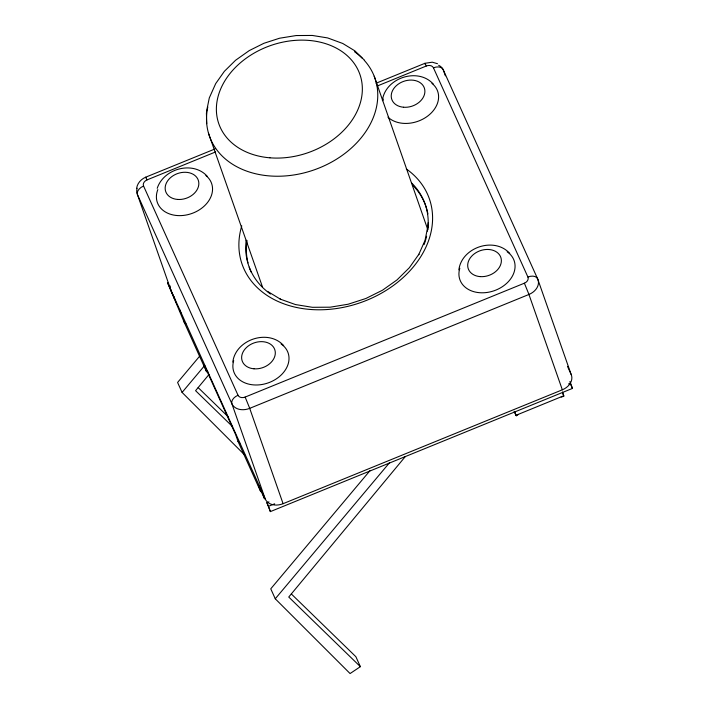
<?xml version="1.0" encoding="UTF-8"?>
<svg xmlns="http://www.w3.org/2000/svg" width="709" height="709" viewBox="0 0 709 709"><rect width="100%" height="100%" fill="white"/><g stroke="black" fill="none" stroke-linecap="round" stroke-linejoin="round"><path stroke-width="1.06" d="M427.412 231.187L428.218 222.617M136.633 188.355C137.271 183.285 141.073 179.155 145.673 177.197L214.969 148.97M206.558 111.357L209.288 97.931L215.704 83.591L224.372 71.325L235.583 60.256L249.284 50.578L263.916 43.284L279.568 38.224L296.167 35.547L312.332 35.45L327.655 37.931L342.775 43.488L354.89 50.862L364.55 60.283M232.809 362.042C235.574 339.505 268.348 328.577 283.68 345.602M382.39 100.483C385.155 77.937 417.929 67.009 433.261 84.034M427.952 225.949L425.01 240.466L418.664 254.726L418.904 254.212L409.35 267.736L396.987 279.94L382.461 290.229L365.862 298.498L348.128 304.232L330.172 307.192L312.35 307.298L295.449 304.56L280.117 299.074L280.658 299.331L267.559 291.364M458.865 269.854C461.621 247.308 494.395 236.381 509.736 253.405M157.212 188.346C163.531 168.627 192.866 160.447 207.205 176.231M518.421 414.411L516.329 415.793M209.013 374.485L195.578 390.677L232.57 426.641M405.397 456.463L288.749 597.04L360.376 666.673L350.078 673.55L275.26 598.786L270.758 588.824L370.036 470.599M199.566 356.281L177.587 382.461L182.089 392.423L245.208 455.506M182.089 392.423L204.777 365.401M275.26 598.786L389.427 462.826M261.984 491.364L260.894 491.683M207.905 371.879L206.594 371.817L204.174 364.975L235.663 434.714L238.038 441.468L239.837 443.231M376.009 83.263L424.913 63.314L432.251 62.188L437.497 63.704M438.649 65.29A14.375 10.91 -19.3 0 1 443.276 69.854L537.741 279.08L571.135 374.423A14.375 10.91 -19.3 0 1 562.334 389.808L283.086 503.691A14.375 10.91 -19.3 0 1 265.29 499.154L170.825 289.937L137.44 194.585A8.623 5.601 -24.3 0 1 143.564 186.033A5.752 4.369 -19.3 0 1 147.082 179.882L215.616 151.93M377.223 86.019L426.322 65.999A5.752 4.369 -19.3 0 1 433.447 67.816A8.623 5.601 -24.3 0 1 443.276 69.854L445.367 75.81M143.564 186.033L238.029 395.259A5.752 4.369 -19.3 0 0 245.146 397.075L524.385 283.192A5.752 4.369 -19.3 0 0 527.904 277.033L433.447 67.816M569.903 381.522L572.473 388.408L270.377 511.606L268.525 506.315L274.667 503.807M568.565 383.941L570.612 383.108M270.377 511.606L266.894 502.708L268.941 501.883M561.156 397.031L563.85 396.322L562.485 391.971M185.855 323.676L184.021 321.842L206.496 371.613M516.241 415.74L515.957 415.323L563.806 395.755L562.459 392.759M260.77 491.612L258.386 485.186L264.484 498.702L262.401 492.746M198.165 387.601L228.068 416.679M291.337 593.965L355.874 656.711L360.376 666.673M426.322 65.999L424.913 63.314L425.072 64.085M147.082 179.882L145.673 177.197L145.744 177.667M567.501 366.376L571.135 374.423M570.213 383.409L572.473 388.408M514.14 411.291L515.948 415.297L514.61 411.495M266.894 502.708L268.525 506.315M173.723 296.344L174.937 299.818L167.599 282.776L184.012 321.824M237.976 441.335L260.469 491.151M524.385 283.192L528.763 293.96L562.334 389.808M245.146 397.075L249.524 407.843L283.086 503.691M208.517 133.283L262.56 287.163M374.201 76.209L427.687 229.335M265.29 499.154L231.905 403.811L137.44 194.585A14.375 10.91 -19.3 0 1 137.147 188.248M179.82 309.86L181.043 313.334M175.575 301.644L175.805 302.3M206.408 112.891L206.727 123.685M364.284 60.336A87.686 66.575 -19.3 0 1 308.956 171.56A87.686 66.575 -19.3 0 1 207.799 106.962M354.527 51.713A87.686 66.575 -19.3 0 1 362.237 58.191M527.904 277.033A8.623 5.601 -24.3 0 1 537.741 279.08A14.375 10.91 -19.3 0 1 528.941 294.465L249.701 408.349A14.375 10.91 -19.3 0 1 231.905 403.811A8.623 5.601 -24.3 0 1 238.029 395.259M170.825 289.937A14.375 10.91 -19.3 0 1 170.107 285.887M412.638 185.12A93.428 70.935 -19.3 0 1 427.899 213.95M251.154 272.079A93.428 70.935 -19.3 0 1 249.205 267.133M247.982 262.942A93.428 70.935 -19.3 0 1 247.024 240.511M281.101 343.962A28.75 21.828 -19.3 0 1 268.224 382.887A28.75 21.828 -19.3 0 1 233.704 360.668M507.157 251.775A28.75 21.828 -19.3 0 1 494.173 290.734A28.75 21.828 -19.3 0 1 459.813 268.294M431.941 83.334A28.75 21.828 -19.3 0 1 427.97 115.851A28.75 21.828 -19.3 0 1 387.965 117.18M382.869 100.722A28.75 21.828 -19.3 0 1 383.285 99.1M205.885 175.522A28.75 21.828 -19.3 0 1 189.799 214.153A28.75 21.828 -19.3 0 1 157.832 189.569M411.663 183.002A93.428 70.935 -19.3 0 1 427.74 229.902M426.614 236.212A93.428 70.935 -19.3 0 1 424.079 244.614M270.492 294.031A93.428 70.935 -19.3 0 1 246.2 240.227M406.301 168.937A99.18 75.305 -19.3 0 1 360.145 302.77A99.18 75.305 -19.3 0 1 241.769 225.843M269.969 157.815A74.746 56.755 -19.3 0 0 359.995 74.675A74.746 56.755 -19.3 0 0 238.109 64.829A74.746 56.755 -19.3 0 0 269.969 157.815M480.055 276.607A17.246 13.099 -19.3 0 0 500.829 257.42A17.246 13.099 -19.3 0 0 472.699 255.151A17.246 13.099 -19.3 0 0 480.055 276.607M403.581 107.236A17.246 13.099 -19.3 0 0 424.354 88.049A17.246 13.099 -19.3 0 0 396.225 85.78A17.246 13.099 -19.3 0 0 403.581 107.236M253.999 368.804A17.246 13.099 -19.3 0 0 274.773 349.617A17.246 13.099 -19.3 0 0 246.643 347.339A17.246 13.099 -19.3 0 0 253.999 368.804M177.525 199.433A17.246 13.099 -19.3 0 0 198.298 180.246A17.246 13.099 -19.3 0 0 170.169 177.968A17.246 13.099 -19.3 0 0 177.525 199.433"/></g></svg>
